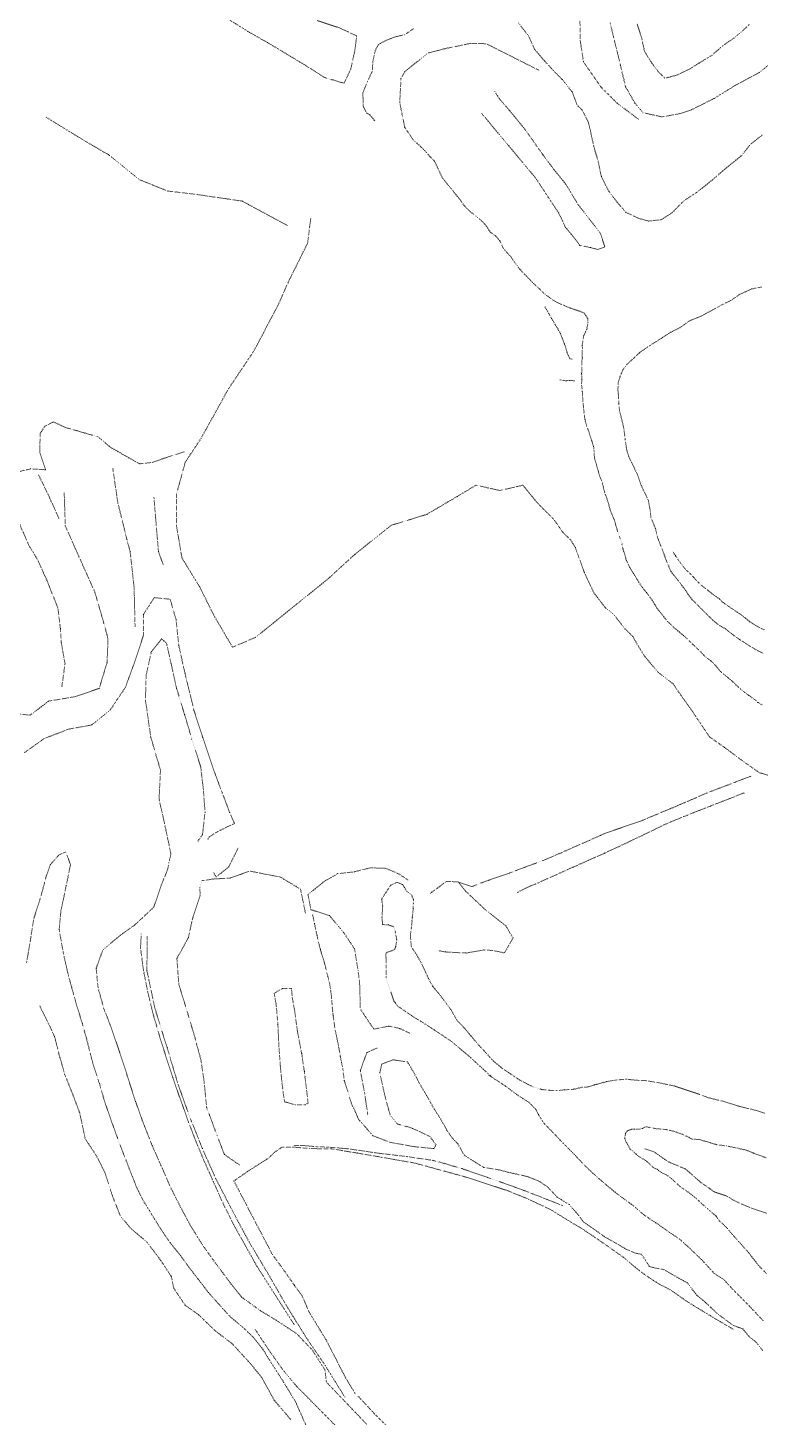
# Model space of a CAD drawing. Extents: x 682410 to 689460, y 7661803 to 7669124.
# Drawn here: x 685123.7 to 685366.5, y 7663076.8 to 7663537.7 of the extents above; entities that cross this region are included whole.
import ezdxf

# ---------------------------------------------------------------- set-up
doc = ezdxf.new("R2010")
doc.units = 0
doc.header["$MEASUREMENT"] = 0
doc.linetypes.add('DOT', pattern=[0.25, 0, -0.25])
doc.layers.add('02 TOE_Line', color=1, linetype='DOT', lineweight=20)

msp = doc.modelspace()

# ---------------------------------------------------------------- linework, layer by layer
at = {"layer": '02 TOE_Line'}
for points in [[(685320.5, 7663584.96, 4072.16), (685311.58, 7663582.68, 4071.64), (685309.87, 7663581.61, 4071.36), (685307.17, 7663577.23, 4070.59), (685307.21, 7663567.98, 4068.99), (685305.87, 7663558.48, 4066.99), (685306.51, 7663551.94, 4065.56), (685306.72, 7663544.03, 4063.32), (685306.85, 7663533.6, 4060.87), (685307.92, 7663526.41, 4057.56), (685313.79, 7663518.01, 4059.25), (685319.11, 7663512.69, 4061.42), (685326.23, 7663507.35, 4064.65)], [(685219.76, 7663540.09, 4052.43), (685227.04, 7663537.69, 4052.68), (685232.72, 7663535.01, 4052.7), (685232.13, 7663530.11, 4052.8), (685230.75, 7663524.02, 4052.85), (685228.59, 7663519.31, 4052.63), (685222.14, 7663521.19, 4052.49), (685216.01, 7663525.09, 4052.37), (685209.6, 7663528.96, 4052.18), (685203.11, 7663532.84, 4052.11), (685196.66, 7663536.51, 4052.08), (685190.56, 7663540.32, 4052.12)], [(685286.36, 7663539.35, 4052.91), (685289.66, 7663535.08, 4053.21), (685291.78, 7663530.51, 4053.45), (685294.9, 7663526.87, 4053.55), (685298.09, 7663523.38, 4053.69), (685300.95, 7663520.52, 4053.61), (685304.14, 7663516.53, 4053.54), (685305.82, 7663512.08, 4053.77), (685307.46, 7663510.5, 4054.31), (685309.58, 7663506.43, 4054.24), (685310.62, 7663501.78, 4054.05), (685311.65, 7663497.23, 4053.94), (685312.69, 7663493.96, 4053.96), (685313.87, 7663488.36, 4054.08), (685316.25, 7663483.64, 4054.15), (685319.12, 7663479.84, 4054.49), (685322.03, 7663476.48, 4054.89), (685326.3, 7663474.49, 4054.91), (685329.5, 7663473.6, 4055.12), (685333.75, 7663474.06, 4055.21), (685337.4, 7663476.43, 4055.39), (685341.2, 7663480.31, 4055.69), (685345.53, 7663483.16, 4055.7), (685350.22, 7663486.87, 4056.01), (685354.7, 7663490.74, 4056.49), (685360.42, 7663495.36, 4056.96), (685363.27, 7663499.06, 4057.54), (685367.28, 7663502.19, 4057.97)], [(685316.8, 7663539.32, 4067.58), (685318.5, 7663532.26, 4067.03), (685320.21, 7663525.19, 4066.47), (685321.91, 7663518.12, 4065.92), (685325.02, 7663512.71, 4065.69), (685327.67, 7663509.55, 4065.33), (685333.94, 7663508.18, 4066.21), (685340.05, 7663509.26, 4066.74), (685343.88, 7663510.59, 4066.55), (685351.29, 7663514.28, 4066.4), (685358.09, 7663518.51, 4065.71), (685366.2, 7663522.88, 4065.28), (685370.46, 7663526.24, 4064.77)], [(685362.87, 7663538.76, 4072.01), (685360.75, 7663536.75, 4072), (685357.89, 7663534.36, 4072), (685354.28, 7663531.9, 4071.94), (685350.56, 7663528.63, 4071.86), (685346.14, 7663525.93, 4072.12), (685343.38, 7663524.2, 4072.02), (685338.93, 7663522, 4072.2), (685336.79, 7663521.44, 4072.12), (685334.92, 7663521.05, 4072.15), (685332.91, 7663522.95, 4072.19), (685330.53, 7663526.1, 4071.99), (685328.16, 7663529.92, 4072.16), (685327.22, 7663534.35, 4072.01), (685325.71, 7663539.03, 4072.2)], [(685251.56, 7663537.41, 4053.92), (685248.65, 7663535.42, 4053.59), (685245.56, 7663534.75, 4053.29), (685242.77, 7663533.67, 4052.41), (685240.02, 7663532.25, 4051.65), (685238.91, 7663530.27, 4051.68), (685238.08, 7663526.39, 4051.81), (685237.92, 7663523.34, 4052.15), (685236.27, 7663519.83, 4050.48), (685234.78, 7663516.03, 4049.53), (685234.94, 7663511.54, 4049.68), (685235.96, 7663509.5, 4050.22), (685237.14, 7663508.84, 4050.6), (685238.85, 7663506.7, 4051.18)], [(685367.19, 7663313.13, 4048.91), (685365.7, 7663313.97, 4049.06), (685365.01, 7663314.71, 4049.08), (685364.14, 7663315.3, 4049.19), (685362.66, 7663316.38, 4049.31), (685361.35, 7663317.3, 4049.37), (685360.36, 7663318.09, 4049.52), (685359.96, 7663318.42, 4049.57), (685358.83, 7663319.46, 4049.64), (685357.26, 7663320.97, 4049.73), (685356.67, 7663321.43, 4049.75), (685355.71, 7663322.3, 4049.86), (685354.6, 7663323.15, 4050.02), (685353.36, 7663324.22, 4050.08), (685351.93, 7663325.95, 4050.18), (685351.02, 7663326.93, 4050.28), (685350.08, 7663327.83, 4050.38), (685349.15, 7663328.46, 4050.49), (685348.16, 7663329.26, 4050.57), (685347.39, 7663330.1, 4050.64), (685346.02, 7663331.54, 4050.7), (685344.3, 7663333.07, 4050.8), (685342.25, 7663335.1, 4051.01), (685341.06, 7663336.16, 4051.02), (685339.62, 7663337.38, 4051.12), (685339.07, 7663337.8, 4051.16), (685337.63, 7663339.08, 4051.26), (685336.55, 7663340.07, 4051.31), (685335.34, 7663341.37, 4051.44), (685334.11, 7663342.95, 4051.49), (685332.16, 7663345.42, 4051.56), (685331.59, 7663346.47, 4051.59), (685330.68, 7663347.91, 4051.63), (685329.76, 7663349.14, 4051.68), (685328.84, 7663350.42, 4051.73), (685328.08, 7663351.27, 4051.8), (685327.12, 7663352.58, 4051.83), (685326.27, 7663353.87, 4051.84), (685325.39, 7663355.33, 4051.92), (685324.51, 7663356.71, 4052), (685323.29, 7663358.72, 4052), (685322.14, 7663361.09, 4052.13), (685321.64, 7663362.87, 4052.29), (685321.25, 7663364.08, 4052.28), (685320.98, 7663365.04, 4052.28), (685320.71, 7663366.5, 4052.28), (685320.12, 7663368.2, 4052.36), (685319.82, 7663369.16, 4052.39), (685319.27, 7663370.63, 4052.39), (685318.72, 7663372.49, 4052.51), (685318.09, 7663374.68, 4052.59), (685316.74, 7663377.93, 4052.72), (685316.49, 7663378.91, 4052.67), (685316.18, 7663380.26, 4052.75), (685315.76, 7663381.49, 4052.76), (685315.16, 7663382.86, 4052.85), (685314.69, 7663384.67, 4052.94), (685314.36, 7663386.04, 4052.91), (685314.06, 7663387.28, 4052.99), (685313.27, 7663389.18, 4053.01), (685312.33, 7663392.49, 4053.19), (685311.56, 7663395.16, 4053.26), (685311.49, 7663396.97, 4053.29), (685311.3, 7663398.87, 4053.41), (685310.65, 7663400.93, 4053.45), (685309.84, 7663403.35, 4053.53), (685309, 7663405.53, 4053.66), (685308.43, 7663407.77, 4053.78), (685307.98, 7663411.28, 4053.86), (685307.71, 7663414.55, 4053.88), (685307.53, 7663417.23, 4053.86), (685307.3, 7663419.24, 4053.9), (685307.37, 7663421.16, 4053.91), (685307.33, 7663423.01, 4053.94), (685307.42, 7663424.73, 4053.94), (685307.34, 7663426.54, 4053.97), (685307.56, 7663428.3, 4053.96), (685307.45, 7663429.32, 4053.98), (685307.58, 7663431.21, 4054.06), (685307.53, 7663432.44, 4054.05), (685308.06, 7663435.68, 4054.03), (685309.04, 7663437.74, 4054.09), (685309.44, 7663440.02, 4054.09), (685309.43, 7663441.16, 4054.04), (685308.23, 7663443.01, 4053.93), (685307.18, 7663443.52, 4053.93), (685304.71, 7663444.38, 4053.84), (685303.53, 7663444.75, 4053.8), (685301.03, 7663445.79, 4053.62), (685298.66, 7663446.89, 4053.53), (685296.62, 7663448.27, 4053.58), (685294.79, 7663449.67, 4053.59), (685293.05, 7663451.4, 4053.58), (685292.14, 7663452.2, 4053.62), (685290.35, 7663453.97, 4053.51), (685288.58, 7663455.78, 4053.42), (685286.82, 7663457.65, 4053.23), (685285.26, 7663459.7, 4053.14), (685283.8, 7663461.82, 4053.05), (685282.05, 7663463.68, 4052.87), (685281.25, 7663464.85, 4052.86), (685280.26, 7663466.92, 4052.6), (685278.89, 7663468.61, 4052.59), (685277.03, 7663469.93, 4052.51), (685275.78, 7663471.94, 4052.41), (685274.24, 7663473.66, 4052.45), (685271.83, 7663475.62, 4052.46), (685269.91, 7663477.17, 4052.21), (685268.23, 7663478.91, 4051.95), (685266.93, 7663480.84, 4051.84), (685265.36, 7663482.7, 4051.7), (685264.67, 7663483.66, 4051.67), (685263.18, 7663485.43, 4051.51), (685261.2, 7663487.89, 4051.31), (685260.39, 7663489.49, 4051.46), (685259.49, 7663491.53, 4051.28), (685258.53, 7663493.47, 4050.86), (685256.84, 7663495.18, 4050.6), (685255.24, 7663497.05, 4050.52), (685253.44, 7663498.81, 4050.36), (685251.53, 7663500.45, 4050.28), (685248.66, 7663504.74, 4050.17), (685248.31, 7663506.66, 4050.36), (685247.64, 7663509.68, 4050.49), (685247.02, 7663512.97, 4050.56), (685247.42, 7663520.87, 4051.05), (685248.77, 7663523.27, 4051.25), (685256.46, 7663529.36, 4051.51), (685259.5, 7663530.11, 4051.75), (685261.93, 7663530.79, 4051.79), (685270.65, 7663532.56, 4052.17), (685273.68, 7663532.5, 4052.36), (685275.74, 7663532.41, 4052.4), (685293.26, 7663523.58, 4053.34)], [(685278.53, 7663516.58, 4053.06), (685280.01, 7663514.21, 4053.16), (685283.3, 7663510.41, 4053.31), (685288.52, 7663504.05, 4053.34), (685290.97, 7663500.62, 4053.26), (685294.49, 7663495.58, 4053.49), (685298.15, 7663490.71, 4053.61), (685302.13, 7663485.79, 4053.59), (685306.12, 7663479.13, 4053.78), (685313.54, 7663469.57, 4054.09), (685315.04, 7663464.98, 4054.26), (685312.72, 7663464.19, 4054.16), (685310.29, 7663464.8, 4054.08), (685306.72, 7663465.53, 4053.95), (685305.19, 7663467.69, 4053.68), (685302, 7663471.51, 4053.44), (685299.7, 7663476.33, 4053.37), (685292.11, 7663487.81, 4052.7), (685287.51, 7663493.35, 4052.36), (685274.16, 7663509.34, 4051.45)], [(685209.74, 7663472.16, 4011.32), (685194.85, 7663480.21, 4010.83), (685179.8, 7663482.42, 4010.88), (685170.05, 7663483.58, 4010.82), (685160.64, 7663487.36, 4010.98), (685150.69, 7663495.45, 4011.69), (685142.37, 7663500.32, 4011.59), (685129.69, 7663508.09, 4012.38)], [(685217.5, 7663474.55, 4009.56), (685216.47, 7663466.28, 4005.23), (685210.25, 7663453.79, 3998.53), (685206.69, 7663445.76, 3993.79), (685198.68, 7663430.6, 3984.6), (685190.12, 7663417.78, 3976.11), (685181, 7663401.3, 3963.24), (685175.9, 7663393.63, 3957.66), (685172.99, 7663383.03, 3955.38), (685172.99, 7663372.44, 3954.63), (685174.81, 7663361.84, 3956.07), (685180.64, 7663352.34, 3960.12), (685185.37, 7663342.84, 3963.77), (685191.56, 7663332.25, 3967.38), (685199.21, 7663335.54, 3971.31), (685214.15, 7663347.59, 3980.82), (685223.62, 7663355.27, 3988.07), (685231.99, 7663362.94, 3996.59), (685244.19, 7663372.7, 4005.04), (685255.97, 7663376.31, 4013.66), (685266.13, 7663382.3, 4022.02), (685272.28, 7663385.98, 4026.83), (685280.23, 7663384.25, 4031.7), (685287.87, 7663385.99, 4037.4), (685292.75, 7663380.01, 4039.55), (685298.09, 7663374.67, 4041.9), (685301.15, 7663370.29, 4043.34), (685303.74, 7663367.8, 4044.42), (685305.28, 7663365.25, 4045.09), (685308.23, 7663356.96, 4045.57), (685311.41, 7663350.26, 4045.86), (685315.11, 7663345.43, 4046.25), (685317.97, 7663343.15, 4046.9), (685321.69, 7663338.36, 4046.68), (685324.26, 7663335.83, 4046.63), (685325.67, 7663333.38, 4046.7), (685328.19, 7663329.3, 4045.4), (685332.56, 7663324.06, 4044.5), (685337.68, 7663320.08, 4043.86), (685340.42, 7663316.08, 4042.44), (685343.82, 7663311.32, 4041.14), (685347.34, 7663306.08, 4039.94), (685349.75, 7663302.48, 4039.01), (685354.78, 7663298.97, 4038.72), (685359.43, 7663295.49, 4038.85), (685361.97, 7663293.65, 4038.69), (685366.28, 7663290.63, 4039.08), (685370.01, 7663289.58, 4040.31)], [(685366.95, 7663451.72, 4055.38), (685363.73, 7663451.09, 4055.37), (685359.75, 7663449.29, 4055.43), (685356.74, 7663447.21, 4055.4), (685353.62, 7663445.71, 4055.32), (685349.9, 7663443.69, 4055.52), (685346.5, 7663441.85, 4055.5), (685343.11, 7663440.51, 4055.19), (685339.93, 7663438.23, 4054.82), (685336.72, 7663436.67, 4054.93), (685333.68, 7663434.66, 4054.93), (685329.3, 7663431.9, 4055.04), (685326.62, 7663430.02, 4054.92), (685324.74, 7663428.29, 4054.2), (685322.32, 7663426.02, 4054.23), (685320.92, 7663424.16, 4054.09), (685320.07, 7663422.09, 4054.04), (685319.4, 7663419.81, 4053.96), (685319.38, 7663417.53, 4054.04), (685319.58, 7663415.06, 4053.99), (685319.66, 7663413.07, 4053.87), (685319.94, 7663410.49, 4053.76), (685321.01, 7663406.24, 4053.95), (685321.37, 7663404.41, 4053.97), (685321.79, 7663401, 4053.8), (685322.25, 7663397.87, 4053.43), (685322.93, 7663395.47, 4053.21), (685323.94, 7663393.46, 4053.14), (685324.91, 7663391.42, 4053.08), (685326.07, 7663388.95, 4052.98), (685327.16, 7663385.73, 4052.88), (685329.43, 7663381, 4053.14), (685330.02, 7663377.79, 4052.79), (685330.34, 7663375.1, 4052.53), (685331.8, 7663371.62, 4052.37), (685332.47, 7663368.74, 4052.24), (685334.01, 7663364.85, 4052.05), (685335.12, 7663361.8, 4051.84), (685336.85, 7663357.49, 4051.74), (685339.44, 7663354.25, 4051.62), (685341.84, 7663351.06, 4051.46), (685342.7, 7663349.7, 4051.38), (685344.03, 7663347.97, 4051.3), (685344.88, 7663347.17, 4051.17), (685346.2, 7663345.81, 4051.13), (685347.58, 7663344.43, 4051.08), (685348.61, 7663343.4, 4051.02), (685349.84, 7663342.21, 4050.97), (685350.59, 7663341.42, 4050.86), (685351.65, 7663340.52, 4050.83), (685353.27, 7663339.32, 4050.64), (685355.06, 7663338.32, 4050.47), (685356.06, 7663337.49, 4050.4), (685357.27, 7663336.55, 4050.3), (685359.99, 7663334.6, 4050.15), (685360.96, 7663334.01, 4050.03), (685364.75, 7663331.61, 4049.78), (685367.85, 7663330.09, 4049.58)], [(685304.17, 7663427.83, 4055.04), (685303.4, 7663427.91, 4055.04), (685302.49, 7663429.97, 4055.03), (685302.21, 7663431.16, 4055.05), (685301.85, 7663432.2, 4055.02), (685301.47, 7663433.26, 4054.99), (685300.22, 7663436.42, 4055.05), (685299.7, 7663437.46, 4055.05), (685298.52, 7663439.29, 4055.12), (685297.38, 7663441.31, 4055.11), (685297.01, 7663441.91, 4055.11), (685296.42, 7663442.94, 4055.11), (685295.13, 7663445.17, 4055.01)], [(685305.04, 7663420.57, 4054.83), (685304.23, 7663420.67, 4054.8), (685303.72, 7663420.76, 4054.76), (685303.13, 7663420.78, 4054.72), (685302.33, 7663420.62, 4054.68), (685301.49, 7663420.69, 4054.66), (685300.57, 7663420.91, 4054.63), (685300.06, 7663421.01, 4054.63)], [(685175.49, 7663397.08, 3958.9), (685169.56, 7663395.17, 3957.53), (685165.1, 7663393.55, 3954.45), (685160.67, 7663393.1, 3953.57), (685151.17, 7663398.52, 3954.16), (685146.97, 7663402.06, 3956.03), (685136.27, 7663405.11, 3956.2), (685132.14, 7663407, 3954.01), (685129.28, 7663405.54, 3956.25), (685127.8, 7663403.16, 3951.61), (685127.64, 7663396.97, 3947.15), (685129.61, 7663391.12, 3943.13), (685124.56, 7663391.41, 3943.13), (685118.98, 7663390.09, 3942.43)], [(685134.97, 7663319.1, 3946.96), (685136.02, 7663326.74, 3946.35), (685134.8, 7663333.83, 3945.9), (685134.5, 7663338.45, 3945.93), (685133.66, 7663345.24, 3945.58), (685130, 7663354.5, 3944.92), (685126.81, 7663361.5, 3944.31), (685124.06, 7663366, 3943.9), (685121, 7663373, 3943.43), (685117.94, 7663380.5, 3942.97), (685115, 7663388.5, 3942.55), (685112.31, 7663396, 3942.1)], [(685159.25, 7663339, 3951.31), (685158.94, 7663352, 3951.77), (685157.62, 7663364, 3952.26), (685156.56, 7663368, 3952.08), (685153.56, 7663380, 3953.1), (685151.88, 7663391.5, 3953.77)], [(685134, 7663375, 3943.54), (685130.38, 7663383, 3942.99), (685127.19, 7663389.5, 3942.57)], [(685135.75, 7663383.5, 3946.01), (685136.12, 7663372.5, 3943.84), (685141.44, 7663360.5, 3944.7), (685145.94, 7663350.5, 3945.43), (685149.94, 7663336.5, 3946.51), (685150.27, 7663334.74, 3946.11), (685149.97, 7663327.22, 3946.83), (685147.41, 7663318.64, 3947.56), (685139.28, 7663315.84, 3947.19), (685130.57, 7663314.36, 3948.1), (685124.54, 7663309.74, 3948.6), (685117.29, 7663310.34, 3948.81), (685110.04, 7663310.33, 3948.81), (685106.02, 7663304.29, 3948.65), (685105.77, 7663297.13, 3948.63), (685105.12, 7663289.88, 3948.72), (685104.21, 7663282.86, 3948.54)], [(685165.5, 7663382, 3952.92), (685167, 7663364, 3951.66), (685168.62, 7663359.5, 3951.41)], [(685367.84, 7663338.04, 4054.7), (685365.59, 7663339.13, 4054.72), (685363.09, 7663340.68, 4054.71), (685361.68, 7663341.89, 4054.91), (685360.02, 7663343.15, 4055.1), (685358.54, 7663344.14, 4055.14), (685356.38, 7663345.6, 4055.23), (685354.17, 7663347.12, 4055.13), (685352.88, 7663348.36, 4055.14), (685350.88, 7663349.78, 4055.26), (685349.06, 7663351.27, 4055.22), (685347.04, 7663352.77, 4055.11), (685345.91, 7663353.87, 4055.18), (685344.4, 7663355.5, 4055.18), (685343.15, 7663356.77, 4055.03), (685341.77, 7663358.12, 4055), (685340.1, 7663360.19, 4054.97), (685338.4, 7663362.69, 4054.83), (685337.52, 7663364, 4054.6)], [(685122.57, 7663297.29, 3949.97), (685129.06, 7663301.92, 3950.2), (685137.16, 7663305.05, 3950.08), (685144.92, 7663306.49, 3949.99), (685151.13, 7663311.57, 3950.21), (685156.03, 7663318.95, 3950.53), (685159.62, 7663328.75, 3951.73), (685162.06, 7663336.37, 3952.46), (685162.05, 7663343.15, 3952.77), (685165.62, 7663348.69, 3953.24), (685170.9, 7663348.18, 3953.41), (685172.83, 7663341.41, 3953.41), (685173.74, 7663332.84, 3953.78), (685175.84, 7663323.41, 3954.62), (685178.78, 7663311.41, 3955.94), (685181.7, 7663302.29, 3956.92), (685184.99, 7663292.42, 3957.68), (685188.23, 7663283.78, 3957.91), (685190.62, 7663277.46, 3957.73), (685192.21, 7663273.81, 3957.56), (685186.2, 7663270.89, 3957.34), (685183.83, 7663269.29, 3957.28), (685183.24, 7663268.39, 3957.31)], [(685180.09, 7663267.95, 3957.02), (685181.61, 7663270.09, 3957.18), (685182.45, 7663277.58, 3957.46), (685181.88, 7663285.3, 3957.6), (685181.01, 7663292.61, 3957.59), (685178.04, 7663301.81, 3956.93), (685175.68, 7663309.96, 3955.96), (685173.02, 7663318.58, 3955.3), (685171.16, 7663326.98, 3954.42), (685169.68, 7663333.57, 3953.56), (685168.07, 7663335.04, 3953.02), (685164.61, 7663330.69, 3952.07), (685162.91, 7663322.88, 3951.26), (685162.7, 7663314.68, 3950.4), (685164.48, 7663302.3, 3950.16), (685167.68, 7663291.5, 3950.25), (685167.21, 7663281.93, 3950.48), (685169.42, 7663271.92, 3950.87), (685171.14, 7663263.6, 3951.16), (685170.41, 7663260.69, 3951.36), (685170.08, 7663258.62, 3951.54), (685167.94, 7663253.33, 3951.45), (685165.4, 7663245.95, 3951.29), (685159.04, 7663240.03, 3951.35), (685154.39, 7663236.75, 3951.6), (685148.57, 7663231.82, 3951.69), (685146.35, 7663225.73, 3951.93), (685146.98, 7663219.32, 3952.25), (685148.9, 7663212.34, 3952.65), (685151.65, 7663205.25, 3953.18), (685154.22, 7663197.73, 3953.73), (685156.71, 7663189.96, 3954.11), (685159.41, 7663181.56, 3954.45), (685162.04, 7663174.22, 3954.94), (685164.96, 7663166.84, 3955.29), (685167.89, 7663160.26, 3955.71), (685171.1, 7663152.92, 3956.22), (685174.34, 7663146.53, 3956.65), (685177.79, 7663140.15, 3957.09), (685181.5, 7663134.12, 3957.51), (685185.85, 7663128.06, 3957.94), (685190.84, 7663121.38, 3958.48), (685194.68, 7663116.61, 3959.08), (685200.82, 7663112.19, 3959.23), (685206.16, 7663108.95, 3959.69), (685212.85, 7663104.55, 3959.8), (685218.01, 7663099.14, 3960.01), (685222.21, 7663092.54, 3960.36), (685222.69, 7663088.5, 3960.4), (685236.06, 7663074.5, 3960.86)], [(685363.4, 7663289.45, 4037.05), (685349.22, 7663284.05, 4031.49), (685336.86, 7663278.73, 4025.93), (685326.6, 7663274.48, 4021.96), (685315.33, 7663270.6, 4017.97), (685300.52, 7663264.06, 4011.69), (685294.39, 7663261.45, 4009.14), (685289.8, 7663259.76, 4007.35), (685283.4, 7663257.33, 4004.83), (685276.34, 7663254.92, 4001.64), (685270.95, 7663252.88, 3998.97), (685266.44, 7663254.38, 3998.33), (685266.32, 7663254.43, 3998.24), (685262.44, 7663254.58, 3995.55), (685260.06, 7663252.74, 3994.03), (685256.94, 7663250.51, 3991.95)], [(685285.94, 7663250.88, 4004.17), (685289.73, 7663252.77, 4005.85), (685292.79, 7663254.04, 4006.98), (685304.53, 7663259.32, 4011.87), (685315, 7663263.96, 4015.98), (685326.02, 7663269.13, 4020.34), (685335.23, 7663273.61, 4024.02), (685341.2, 7663276.07, 4026.61), (685350.04, 7663279.58, 4030.73), (685361.34, 7663283.98, 4035.34)], [(685216, 7663074, 3961.05), (685212.44, 7663082, 3960.95), (685208.5, 7663088.5, 3960.81), (685203.06, 7663097, 3960.46), (685201.78, 7663099.18, 3960.24), (685198.75, 7663103.03, 3959.88), (685195.36, 7663106.36, 3959.59), (685190.86, 7663110.1, 3959.39), (685186.7, 7663114.72, 3959.03), (685183.54, 7663118.24, 3958.76), (685179.97, 7663122.91, 3958.36), (685177.13, 7663126.59, 3958.09), (685174.29, 7663130.51, 3957.7), (685170.78, 7663134.81, 3957.37), (685167.66, 7663139.5, 3956.98), (685165.68, 7663142.6, 3956.85), (685163.93, 7663145.52, 3956.72), (685162.1, 7663148.46, 3956.54), (685159.79, 7663152.96, 3956.21), (685156.88, 7663160.44, 3955.8), (685154.47, 7663166.72, 3955.46), (685151.71, 7663174.27, 3954.88), (685149.44, 7663180.69, 3954.66), (685147.42, 7663187.49, 3954.21), (685145.2, 7663194.38, 3953.85), (685143.21, 7663202.25, 3953.54), (685141.73, 7663207.53, 3953.28), (685139.73, 7663213.98, 3952.97), (685136.92, 7663224.25, 3952.49), (685135.45, 7663230.92, 3952.11), (685134.08, 7663238.6, 3951.92), (685134.67, 7663244.79, 3951.78), (685136.43, 7663253.27, 3951.45), (685137.83, 7663260.05, 3951.07), (685136.32, 7663264.3, 3950.3), (685134.06, 7663263.43, 3949.87), (685131.11, 7663260.08, 3949.23), (685129.72, 7663256.05, 3948.42), (685127.71, 7663248.46, 3947.43), (685125.66, 7663242.21, 3946.57), (685124.53, 7663234.94, 3945.8), (685123.26, 7663227.57, 3945.03)], [(685185.13, 7663257.67, 3959.23), (685186.15, 7663256.04, 3959.1), (685190.34, 7663259.43, 3959.45), (685193.46, 7663265.74, 3960.57)], [(685215.75, 7663244, 3972.03), (685214.12, 7663252, 3970), (685207.44, 7663256, 3966.97), (685197.25, 7663258, 3962.29), (685190.8, 7663255.68, 3960.06), (685184.96, 7663255.36, 3957.85), (685181.5, 7663254.82, 3957.07), (685180.75, 7663252.5, 3958.33), (685180.75, 7663252.5, 3958.35), (685180.81, 7663250, 3959.64), (685178.25, 7663242, 3962.35), (685176.94, 7663236, 3963.67), (685173.12, 7663229, 3962.67), (685173.75, 7663220.5, 3962.29), (685176.5, 7663211.5, 3962.57), (685178.75, 7663204, 3962.81), (685181.06, 7663195.5, 3963.22), (685182.06, 7663189, 3963.14), (685183, 7663179.5, 3962.83), (685184.88, 7663174.5, 3963.17), (685186.56, 7663170, 3963.34), (685188.88, 7663164, 3963.73), (685193.88, 7663160.5, 3964.83)], [(685249.73, 7663255.04, 3989.03), (685246.73, 7663257.06, 3988.66), (685242.44, 7663258.91, 3987.13), (685237.2, 7663259.08, 3984.35), (685231.85, 7663257.72, 3981.03), (685226.48, 7663257.15, 3976.1), (685221.91, 7663254.54, 3973.55), (685216.59, 7663250.23, 3970.25), (685217.55, 7663245.21, 3971.22), (685223.75, 7663243.22, 3975.53), (685228.4, 7663237.65, 3978.4), (685232.03, 7663232.2, 3981.22), (685233.18, 7663225.09, 3982.04), (685233.71, 7663220.86, 3981.85), (685233.96, 7663212.23, 3980.81), (685238.41, 7663205.56, 3981.35), (685243.42, 7663206.58, 3984.3), (685247.08, 7663205.77, 3984.85), (685250.55, 7663204.13, 3984.61)], [(685277.48, 7663189.77, 3987.61), (685273.79, 7663193.1, 3987.31), (685269.84, 7663196.71, 3987.02), (685264.25, 7663201.45, 3986.84), (685259.26, 7663204.78, 3986.55), (685253.9, 7663208.25, 3986.24), (685251.62, 7663209.59, 3986.21), (685246.25, 7663213.26, 3986.17), (685245.59, 7663214.31, 3986.08), (685245.11, 7663214.75, 3986.1), (685244.1, 7663217.79, 3986.15), (685242.46, 7663222.61, 3986.27), (685242.53, 7663226.83, 3986.15), (685242.42, 7663230.68, 3986.19), (685242.61, 7663231.04, 3986.17), (685243.76, 7663231.34, 3986.27), (685245.29, 7663231.93, 3986.24), (685245.67, 7663232.97, 3986.23), (685246.03, 7663235.31, 3986.27), (685245.49, 7663238.13, 3986.37), (685245.06, 7663239.52, 3986.4), (685243.27, 7663240.17, 3986.37), (685241.36, 7663240.25, 3986.43), (685241.13, 7663242.4, 3986.52), (685241.36, 7663246.4, 3986.6), (685241, 7663248.72, 3986.76), (685244.05, 7663253.36, 3987.07), (685246.14, 7663254.26, 3987.28), (685247.97, 7663253.5, 3987.87), (685248.67, 7663252.39, 3987.61), (685249.29, 7663251.37, 3987.39), (685250.92, 7663250.07, 3987.83), (685251.54, 7663248.55, 3987.91), (685251.52, 7663247.09, 3987.54), (685251.5, 7663245.6, 3987.28), (685251.17, 7663242.57, 3987.12), (685250.92, 7663239.49, 3986.81), (685250.53, 7663236.77, 3986.71), (685250.83, 7663232.99, 3986.49), (685252.51, 7663230.38, 3986.56), (685253.9, 7663228.02, 3986.89), (685255.15, 7663225.44, 3986.77), (685256.54, 7663222.37, 3986.7), (685258, 7663219.71, 3986.8), (685259.96, 7663217.41, 3986.67), (685262.41, 7663214.14, 3986.8), (685263.95, 7663212.07, 3986.95), (685266.11, 7663208.36, 3987.18), (685268.64, 7663205.75, 3987.24), (685270.61, 7663203.36, 3987.17), (685273.13, 7663200.38, 3987.53), (685276.24, 7663197.01, 3987.91), (685277.89, 7663195.17, 3987.8), (685280.8, 7663192.71, 3987.96), (685283.31, 7663191.01, 3988.03), (685286.75, 7663188.72, 3988.2), (685289.61, 7663187.17, 3988.16), (685291.2, 7663186.45, 3988.24), (685294.11, 7663185.54, 3988.5), (685296.64, 7663185.28, 3988.44), (685299.15, 7663185.19, 3988.52), (685301.73, 7663185.44, 3988.6), (685304.7, 7663185.62, 3988.57), (685307.55, 7663186.31, 3988.69), (685309.13, 7663186.37, 3988.69), (685311.59, 7663187.06, 3988.75), (685313.33, 7663187.52, 3989.01), (685315.54, 7663188.15, 3989.06), (685318.35, 7663188.65, 3989.27), (685322.02, 7663188.98, 3989.45), (685323.44, 7663188.82, 3989.55), (685326.34, 7663188.56, 3989.7), (685328.77, 7663188.48, 3989.75), (685333, 7663187.77, 3990.04), (685338, 7663186.73, 3990.53), (685346.48, 7663183.89, 3990.97), (685349.39, 7663182.84, 3991.34), (685351.74, 7663182.25, 3991.3), (685354.51, 7663181.59, 3991.68), (685356.91, 7663180.78, 3991.77), (685360.55, 7663179.7, 3992.05), (685363.19, 7663179.08, 3992.33), (685365.2, 7663178.59, 3992.36), (685367.93, 7663177.71, 3992.64)], [(685259.7, 7663231.62, 3992.14), (685262.15, 7663231.18, 3992.85), (685266.28, 7663230.95, 3994.19), (685269.08, 7663230.82, 3994.95), (685272.46, 7663231.4, 3996.01), (685275.27, 7663231.89, 3996.9), (685278.34, 7663231.56, 3997.66), (685281.74, 7663230.87, 3998.17), (685284.58, 7663235.84, 3998.11), (685282.21, 7663239.81, 3997.84), (685275.42, 7663245.15, 3997.79), (685268.77, 7663251.41, 3997.99), (685266.44, 7663254.38, 3998.33)], [(685218.13, 7663243.5, 3972.21), (685218.75, 7663240.5, 3972.55), (685219.62, 7663236.5, 3972.71), (685220.69, 7663232, 3972.75), (685222.19, 7663227, 3972.77), (685223.19, 7663223, 3972.77), (685223.81, 7663220.5, 3972.94), (685224.38, 7663216.5, 3972.87), (685224.62, 7663213, 3972.77), (685224.94, 7663210, 3972.67), (685225.56, 7663205.5, 3972.67), (685226.19, 7663202.5, 3972.61), (685226.81, 7663199.5, 3972.54), (685227.31, 7663196.5, 3972.38), (685227.69, 7663194.5, 3972.38), (685228.12, 7663192.5, 3972.27), (685228.62, 7663188.5, 3972.32), (685230.38, 7663183, 3972.46), (685230.94, 7663181, 3972.64), (685232.38, 7663178, 3973.2), (685233.37, 7663175.66, 3973.73), (685238.13, 7663170.21, 3975.59), (685243.61, 7663168.09, 3976.4), (685251.19, 7663166.67, 3977.61), (685258.36, 7663165.92, 3978.85), (685259.07, 7663167.14, 3979.05), (685257.08, 7663169.91, 3979.11), (685251.12, 7663172.74, 3979.18), (685246.17, 7663174.14, 3979.17), (685243.8, 7663177.13, 3979.17), (685242.01, 7663183.75, 3979.29), (685240.41, 7663191.16, 3979.74), (685241.02, 7663193.94, 3979.77), (685244.83, 7663195.39, 3980.75), (685249.5, 7663194.7, 3980.94), (685250.27, 7663193.63, 3980.72), (685252.07, 7663190.43, 3980.11), (685253.32, 7663187.96, 3980.28), (685254.43, 7663186.04, 3980.12), (685255.97, 7663183.47, 3979.9), (685258.48, 7663179.04, 3979.89), (685260.37, 7663176.08, 3979.86), (685262.68, 7663172.01, 3980.01), (685264.17, 7663169.77, 3979.89), (685266.3, 7663167.48, 3980.14), (685268.45, 7663163.72, 3980.22), (685274.82, 7663159.7, 3980.73), (685279.28, 7663159.02, 3981.1), (685283.48, 7663157.98, 3981.23), (685289.31, 7663156.68, 3981.57), (685293.29, 7663155.08, 3981.7), (685295.99, 7663153.26, 3981.58), (685299.32, 7663149.76, 3981.34), (685303.25, 7663147.36, 3981.35), (685306.37, 7663143.75, 3981.35), (685307.98, 7663141.58, 3981.13), (685311.85, 7663138.93, 3980.35), (685314.88, 7663136.72, 3979.72), (685317.97, 7663134.99, 3979.62), (685322.19, 7663132.52, 3979.3), (685325.14, 7663131.27, 3979.26), (685327.21, 7663130.9, 3979.3), (685329.83, 7663126.81, 3978.75), (685332.17, 7663126.25, 3978.83), (685334.57, 7663125.83, 3978.73), (685340.04, 7663122.67, 3978.45), (685342.44, 7663121.36, 3978.34), (685345.51, 7663117.29, 3977.69), (685348.41, 7663114.9, 3977.28), (685350.41, 7663113.05, 3977.04), (685352.33, 7663111.16, 3976.84), (685357.6, 7663107.29, 3976.47), (685360.81, 7663106.11, 3976.57), (685363.03, 7663103.42, 3976.77), (685365.17, 7663101.76, 3976.2), (685367.49, 7663098.83, 3975.84)], [(685212.06, 7663107.5, 3959.68), (685207.88, 7663114, 3959.4), (685203.75, 7663120.5, 3959.07), (685199.62, 7663127, 3958.75), (685195.69, 7663134, 3958.48), (685192.06, 7663140.5, 3958.17), (685188.56, 7663147.5, 3957.82), (685185.19, 7663155, 3957.5), (685181.87, 7663162.5, 3957.12), (685179.19, 7663169, 3956.78), (685176.69, 7663175.5, 3956.45), (685174.19, 7663182.5, 3956.08), (685171.75, 7663189.5, 3955.72), (685169.5, 7663196.5, 3955.31), (685167.31, 7663203.5, 3954.96), (685165.25, 7663210.5, 3954.57), (685163.44, 7663218, 3954.17), (685162.06, 7663225, 3953.68), (685161.06, 7663232.5, 3953.16), (685161.3, 7663237.21, 3952.62)], [(685228.81, 7663083.5, 3960.74), (685222.31, 7663094, 3960.46), (685216.19, 7663103, 3959.97), (685209.94, 7663113, 3959.5), (685203.31, 7663124.5, 3958.91), (685197.06, 7663135, 3958.49), (685191.44, 7663145.5, 3957.97), (685186, 7663156, 3957.43), (685181.56, 7663166, 3956.92), (685177.56, 7663176, 3956.42), (685173.44, 7663187.5, 3955.85), (685169.88, 7663199.5, 3955.15), (685165.81, 7663212.5, 3954.51), (685163.19, 7663225, 3953.77), (685163.25, 7663236.5, 3953.4)], [(685127.64, 7663213.26, 3947.99), (685130.43, 7663207.68, 3948.84), (685132.53, 7663203.17, 3949.52), (685134.32, 7663196.17, 3949.95), (685135.9, 7663190.66, 3950.49), (685138.41, 7663184.39, 3951.13), (685140.91, 7663177.76, 3951.46), (685142.7, 7663169.23, 3951.86), (685146.43, 7663163.55, 3952.87), (685149.22, 7663158.09, 3953.48), (685151.74, 7663150.29, 3953.69), (685154.29, 7663143.72, 3953.98), (685157.7, 7663139.59, 3954.65), (685163.15, 7663134.96, 3956.29), (685167.5, 7663129.25, 3956.29), (685171.28, 7663123.51, 3956.57), (685172.06, 7663119.64, 3956.83), (685175.88, 7663113.99, 3956.86), (685180.33, 7663110.81, 3957.13), (685185.79, 7663105.52, 3957.3), (685191.47, 7663101.23, 3957.79), (685197.53, 7663094.58, 3958.2), (685201.25, 7663090, 3958.55), (685205.38, 7663082.5, 3959.25), (685210.94, 7663076, 3960.2)], [(685239.5, 7663199.31, 3980.86), (685236.11, 7663197.81, 3979.56), (685233.94, 7663191.81, 3978.21), (685235.35, 7663184.41, 3977.82), (685236.43, 7663177.13, 3976.82)], [(685367.57, 7663108.81, 3978.02), (685363.07, 7663113.59, 3978.64), (685360.2, 7663116.49, 3978.96), (685357.83, 7663118.86, 3979.25), (685354.4, 7663122.6, 3979.8), (685351.39, 7663124.44, 3980.58), (685347.01, 7663129.2, 3980.97), (685343.16, 7663132.9, 3981.63), (685339.77, 7663135.93, 3982.21), (685336.25, 7663138.31, 3982.82), (685332.65, 7663140.84, 3983.32), (685328.09, 7663143.9, 3984.08), (685324.28, 7663147.14, 3984.85), (685319.48, 7663150.66, 3985.73), (685315.09, 7663154.24, 3986.42), (685310.84, 7663157.96, 3987.12), (685307.87, 7663160.86, 3987.43), (685305.25, 7663163.63, 3987.9), (685301.16, 7663167.78, 3988.22), (685297.43, 7663171.69, 3988.45), (685294.81, 7663174.37, 3988.62), (685292.97, 7663177.25, 3988.56), (685292.13, 7663178.98, 3988.55), (685289.75, 7663181.37, 3988.58), (685286.53, 7663183.37, 3988.47), (685282.21, 7663186.59, 3988.23), (685276.61, 7663190.27, 3987.68)], [(685368.53, 7663124.56, 3978.82), (685366.53, 7663126.64, 3979.17), (685365.79, 7663127.44, 3979.29), (685362.63, 7663131.52, 3979.95), (685360.3, 7663134.11, 3980.14), (685359.06, 7663135.54, 3980.29), (685357.04, 7663137.73, 3980.57), (685355.68, 7663139.41, 3980.63), (685353.9, 7663141.19, 3981.11), (685353.04, 7663141.92, 3981.11), (685351.93, 7663143.56, 3981.43), (685349.82, 7663145.36, 3981.94), (685347.69, 7663147.19, 3982.21), (685346.29, 7663148.53, 3982.46), (685345.53, 7663149.27, 3982.52), (685344.36, 7663150.21, 3982.6), (685343.48, 7663150.89, 3982.78), (685342.06, 7663151.93, 3982.99), (685340.66, 7663152.91, 3983.28), (685339.86, 7663153.47, 3983.41), (685338.15, 7663155.07, 3983.77), (685336.85, 7663156.22, 3984.03), (685335.5, 7663157.24, 3984.22), (685334.21, 7663157.79, 3984.48), (685332.83, 7663158.66, 3984.64), (685332.39, 7663159.09, 3984.67), (685331.21, 7663159.6, 3984.94), (685330.18, 7663160.52, 3985.03), (685328.62, 7663161.96, 3985.37), (685326.14, 7663163.41, 3985.79), (685325.26, 7663164.28, 3986.04), (685324.02, 7663165.27, 3986.31), (685323.39, 7663165.79, 3986.49), (685322.46, 7663167.58, 3986.79), (685322.02, 7663168.21, 3986.98), (685321.62, 7663169.45, 3987.35), (685321.91, 7663171.07, 3987.92), (685322.51, 7663171.87, 3988.2), (685323.93, 7663172.36, 3988.61), (685324.91, 7663172.43, 3988.89), (685326.91, 7663172.45, 3989.37), (685327.53, 7663172.65, 3989.31), (685328.61, 7663173.22, 3989.37), (685332.06, 7663172.55, 3989.82), (685333.18, 7663172.49, 3989.95), (685335.4, 7663172.24, 3990.12), (685338.29, 7663171.61, 3990.42), (685340.64, 7663170.7, 3990.74), (685342.54, 7663169.9, 3991.02), (685343.9, 7663169.12, 3991.23), (685346.28, 7663168.95, 3991.29), (685350.03, 7663167.88, 3991.55), (685352.2, 7663167.23, 3991.82), (685355.65, 7663166.79, 3991.98), (685358.74, 7663166.15, 3992.24), (685361.91, 7663165.42, 3992.55), (685364.45, 7663164.38, 3992.84), (685368.64, 7663162.85, 3993.18)], [(685232.38, 7663084.45, 3961.55), (685229.03, 7663089.96, 3961.43), (685222.59, 7663102.49, 3961.03), (685216.86, 7663111.88, 3961.58), (685214.66, 7663117.08, 3962.02), (685212.07, 7663120.63, 3962.42), (685208.99, 7663125.06, 3963.02), (685204.75, 7663130.88, 3963.66), (685192.04, 7663155.17, 3963.69), (685193.01, 7663155.9, 3964.13), (685196.67, 7663158.43, 3965.6), (685200.33, 7663160.77, 3967.35), (685203.57, 7663162.83, 3969.37), (685205.51, 7663164.72, 3970.41), (685207.92, 7663166.38, 3970.95), (685212.41, 7663166.38, 3971.86), (685217.26, 7663165.96, 3972.42), (685224.52, 7663165.84, 3973.29), (685232.99, 7663164.46, 3974.68), (685240.78, 7663163.12, 3976.15), (685252.14, 7663161.11, 3977.32), (685268.01, 7663156.77, 3979.57), (685282.63, 7663152.04, 3980.7), (685289.72, 7663149.18, 3980.92), (685289.68, 7663149.15, 3980.96), (685296.98, 7663145.75, 3980.87), (685303.85, 7663141.51, 3980.24), (685307.57, 7663139.31, 3979.83), (685314.41, 7663134.69, 3978.9), (685321.48, 7663129.65, 3978.42), (685326.51, 7663125.41, 3977.84), (685330.13, 7663122.84, 3977.57), (685333.14, 7663120.95, 3977.33), (685336.85, 7663119.04, 3977.32), (685342.38, 7663115.16, 3976.72), (685349.92, 7663110.54, 3976.18), (685357.74, 7663105.92, 3975.78)], [(685211.63, 7663166.97, 3972.85), (685215.67, 7663166.92, 3973.13), (685219.55, 7663166.57, 3973.41), (685223.44, 7663166.42, 3973.67), (685230.3, 7663165.85, 3974.16), (685239.25, 7663164.51, 3975.8), (685249.18, 7663163.33, 3977.34), (685257.91, 7663162.06, 3978.77), (685261.97, 7663160.97, 3978.78), (685267.99, 7663159.2, 3979.7), (685276.08, 7663156.41, 3980.45), (685284.32, 7663153.49, 3980.85), (685292.78, 7663150.3, 3980.96), (685300.97, 7663147.07, 3980.89)], [(685368.64, 7663144.53, 3987.14), (685363.37, 7663146.31, 3987.05), (685358.49, 7663148.4, 3987.2), (685355.17, 7663150.32, 3987.25), (685351.16, 7663151.67, 3986.97), (685349.86, 7663152.64, 3987.2), (685346.89, 7663154.71, 3987.24), (685344.62, 7663156.67, 3987.65), (685342.83, 7663158.24, 3988), (685341.54, 7663159.29, 3988.09), (685338.55, 7663160.55, 3988.24), (685336.32, 7663161.48, 3988.23), (685334.86, 7663162.38, 3988.41), (685334.8, 7663162.4, 3988.4), (685331.41, 7663164.83, 3989.08), (685328.18, 7663165.93, 3988.84)], [(685199.06, 7663106, 3959.87), (685203.69, 7663099, 3960.19), (685208.31, 7663092.5, 3960.39), (685212.88, 7663087, 3960.56), (685217.88, 7663082, 3960.74), (685222.81, 7663077, 3960.87), (685228.19, 7663071.5, 3960.97), (685233.31, 7663065.5, 3961.04), (685238.94, 7663060, 3960.98), (685245.38, 7663056, 3960.99), (685251.62, 7663052.5, 3960.97), (685257.94, 7663048.5, 3960.88), (685264.56, 7663044.5, 3960.76), (685271, 7663040.5, 3960.61), (685277.63, 7663036.5, 3960.4), (685284.5, 7663032.5, 3960.15), (685291.62, 7663028.5, 3959.81), (685298.81, 7663024.5, 3959.4)], [(685365.18, 7663002.47, 3956.14), (685358.19, 7663005.74, 3956.81), (685349.81, 7663010.03, 3957.43), (685340.9, 7663014.43, 3958.09), (685331.46, 7663019.1, 3958.64), (685327.03, 7663021.64, 3958.79), (685318.18, 7663025.72, 3959.25), (685309.37, 7663030.89, 3959.92), (685297.11, 7663037.94, 3960.61), (685287.86, 7663043.61, 3961.33), (685287.82, 7663043.61, 3961.39), (685279.55, 7663048.98, 3961.49), (685270.82, 7663054.09, 3961.58), (685262.32, 7663059.46, 3961.69), (685253.72, 7663064.81, 3961.79), (685245.84, 7663070.78, 3961.97), (685238.69, 7663077.94, 3961.7), (685238.76, 7663077.87, 3961.73), (685233.06, 7663083.99, 3961.51)]]:
    msp.add_polyline3d(points, dxfattribs=at)
msp.add_polyline3d([(685216.62, 7663181, 3967.68), (685216.12, 7663185.5, 3967.6), (685215.38, 7663191.5, 3967.54), (685214.5, 7663197.5, 3967.5), (685213.06, 7663205, 3967.58), (685212.19, 7663211.5, 3967.62), (685211.38, 7663216, 3967.68), (685211.12, 7663219, 3967.77), (685208.13, 7663219, 3967.64), (685205.38, 7663217.5, 3967.84), (685206.06, 7663213.5, 3967.6), (685206.62, 7663207, 3967.62), (685206.94, 7663200, 3967.43), (685207.44, 7663193, 3967.71), (685207.88, 7663188.5, 3967.68), (685208.44, 7663184, 3967.78), (685208.81, 7663181.5, 3967.88), (685212.38, 7663180.5, 3967.78), (685215.62, 7663180.5, 3967.69)], close=True, dxfattribs=at)

doc.saveas('drawing.dxf')
